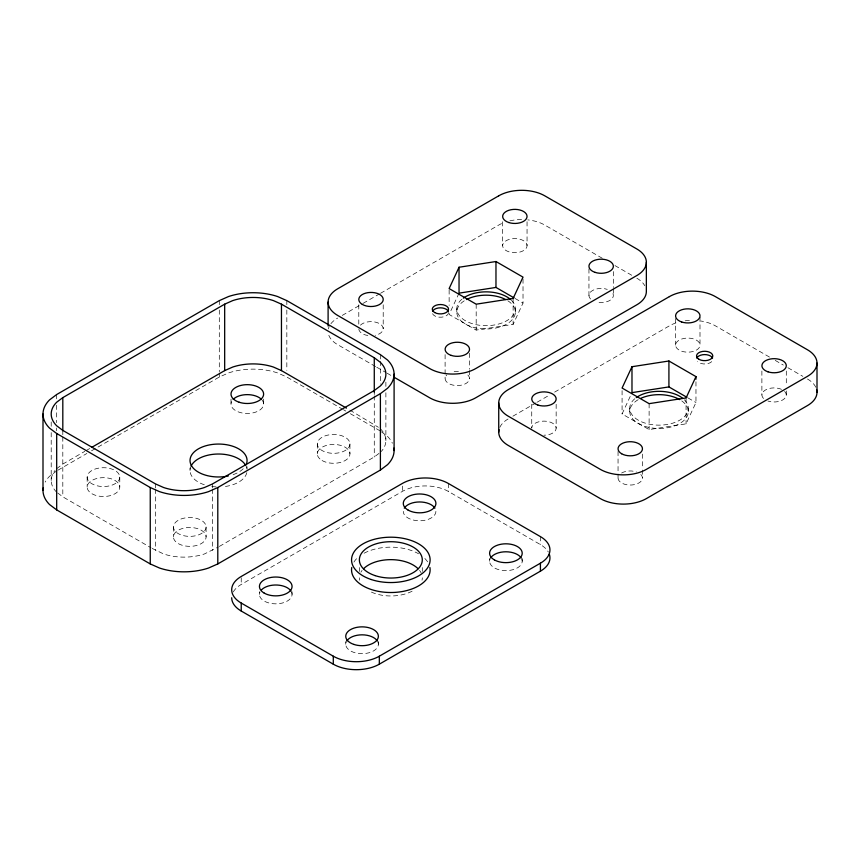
<?xml version="1.0" encoding="UTF-8"?>
<svg xmlns="http://www.w3.org/2000/svg" width="860" height="860" viewBox="0 0 860 860"><rect width="100%" height="100%" fill="white"/><g stroke="black" fill="none" stroke-linecap="round" stroke-linejoin="round"><path stroke-width="0.64" stroke-dasharray="4.3 3.22" d="M459.036 293.152L449.135 314.481L476.182 330.089L513.119 324.381L523.02 303.053L523.02 278.436M695.966 381.797L695.966 402.523L686.065 423.851L649.117 429.57L622.081 413.95L631.423 393.815M56.663 468.678L62.812 464.056L84.785 451.371M56.685 470.914L49.557 476.279A48.966 28.273 0 0 0 45.172 482.084M219.354 546.423L374.272 456.972L380.421 452.349M85.935 450.704L90.569 448.038M57.846 470.248L86.881 453.478M91.536 450.801L219.3 377.035L228.588 372.917A48.966 28.273 0 0 1 277.543 372.917L286.832 377.035L342.28 409.048M342.269 315.394L361.974 304.01M363.124 303.344L379.357 293.98M380.518 293.303L498.736 225.051A32.551 18.791 0 0 1 504.272 222.493M152.155 548.411L163.647 553.98A40.753 23.532 0 0 0 204.4 553.98L218.193 547.089M512.904 416.197L536.092 402.813M537.253 402.136L550.002 394.783M554.635 392.106L669.381 325.854A32.551 18.791 0 0 1 676.121 322.865M233.286 591.938A32.551 18.791 0 0 1 241.23 584.456L402.329 491.436A32.551 18.791 0 0 1 448.361 491.436L540.424 544.595A32.551 18.791 0 0 1 548.368 552.077M602.301 258.269L544.767 225.051A32.551 18.791 0 0 0 527.814 219.88M614.964 265.579L632.218 275.544M769.496 357.083L715.402 325.854A32.551 18.791 0 0 0 700.814 320.995M775.247 360.404L783.299 365.059M787.9 367.714L802.864 376.347M688.075 397.965L695.966 402.523M515.129 298.495L523.02 303.053M375.605 366.564L337.625 344.645A32.551 18.791 0 0 1 328.38 333.809M376.755 367.231L385.957 372.541M387.108 373.208L392.869 376.529M349.912 410.123L378.368 427.28M343.441 409.715L345.752 411.048M350.375 413.714L380.399 431.053M57.695 492.984L62.812 496.844L150.995 547.745M381.421 431.817L387.527 436.418A48.966 28.273 0 0 1 392.418 443.233M786.298 371.036L786.298 385.645M786.298 390.967L786.298 394.955M761.885 371.036L761.885 394.955M699.997 317.222L699.997 345.118A12.201 7.052 0 0 1 681.69 351.224A12.201 7.052 0 0 1 681.69 339.023A12.201 7.052 0 0 1 699.997 345.118M688.301 408.242L688.301 411.564M686.065 397.943L686.065 423.851M675.584 318.544L675.584 345.118M649.117 403.652L649.117 429.57M642.452 454.08L642.452 468.7M642.452 470.022L642.452 477.999M629.735 408.242L629.735 411.564M622.081 390.633L622.081 413.95M618.05 451.425L618.05 472.688M618.05 474.01L618.05 477.999M613.363 271.556L613.363 287.509M613.363 288.831L613.363 295.474M588.949 268.9L588.949 295.474M556.151 404.254L556.151 428.173A12.201 7.052 0 0 1 543.95 435.214M540.424 536.619L540.424 544.595M531.738 404.254L531.738 428.173A12.201 7.052 0 0 1 543.95 421.12A12.201 7.052 0 0 1 556.151 428.173M527.051 221.729L527.051 245.648A12.201 7.052 0 0 1 508.744 251.754A12.201 7.052 0 0 1 508.744 239.542A12.201 7.052 0 0 1 527.051 245.648M522.213 558.538L522.213 561.204M515.366 308.762L515.366 312.083M513.119 298.463L513.119 324.381M502.638 221.729L502.638 245.648M489.587 558.538L489.587 561.204M476.182 304.182L476.182 330.089M469.517 353.277L469.517 369.219M469.517 370.552L469.517 378.529M456.789 308.762L456.789 312.083M449.135 289.863L449.135 305.408M448.361 483.471L448.361 491.436M445.104 354.61L445.104 378.529M422.292 567.557L422.292 571.405M402.329 486.126L402.329 491.436M385.882 382.119L385.882 387.43M385.882 392.751L385.882 440.589M383.205 304.784L383.205 328.692M380.399 354.653L380.399 360.007M380.399 361.35L380.399 384.14M378.368 641.592L378.368 644.247M374.272 390.537L374.272 394.525M374.272 395.847L374.272 456.972M359.362 567.557L359.362 571.405M358.792 304.784L358.792 326.037M349.934 443.91A16.308 9.417 0 0 1 325.467 452.059A16.308 9.417 0 0 1 325.467 435.751A16.308 9.417 0 0 1 349.934 443.91L349.934 453.876M345.752 641.592L345.752 644.247M317.308 443.91L317.308 453.876M292.056 591.766L292.056 594.421M286.832 300.624L286.832 304.655M286.832 310.008L286.832 370.327M263.622 399.062L263.622 404.039M259.44 591.766L259.44 594.421M247.056 466.743L247.056 469.237M241.23 577.812L241.23 584.456M231.007 399.062L231.007 404.039M219.3 300.624L219.3 304.655M219.3 310.008L219.3 371.671M219.3 373.014L219.3 377.035M212.409 483.987L212.409 487.975M212.409 489.297L212.409 550.421M206.088 526.954A16.308 9.417 0 0 1 181.621 535.113A16.308 9.417 0 0 1 181.621 518.795A16.308 9.417 0 0 1 206.088 526.954L206.088 536.919A16.308 9.417 0 0 1 181.621 545.079A16.308 9.417 0 0 1 181.621 528.76A16.308 9.417 0 0 1 206.088 536.919M190.028 467.99L190.028 470.485M173.462 526.954L173.462 536.919M155.628 483.987L155.628 487.975M155.628 489.297L155.628 550.421M119.776 477.128A16.308 9.417 0 0 1 95.32 485.276A16.308 9.417 0 0 1 95.32 468.969A16.308 9.417 0 0 1 119.776 477.128L119.776 487.093A16.308 9.417 0 0 1 95.32 495.242A16.308 9.417 0 0 1 95.32 478.934A16.308 9.417 0 0 1 119.776 487.093M87.161 477.128L87.161 487.093M62.812 430.398L62.812 435.719M62.812 437.041L62.812 496.844M56.685 394.514L56.685 399.879M56.685 405.232L56.685 422.658M56.685 428.022L56.685 430.709M51.202 421.981L51.202 427.291M51.202 432.612L51.202 480.45M467.883 375.003A12.201 7.052 0 0 1 457.305 385.57A12.201 7.052 0 0 1 446.738 375.003M454.144 371.713A12.201 7.052 0 0 1 460.465 371.713M360.437 325.177A12.201 7.052 0 0 1 380.356 324.166A12.201 7.052 0 0 1 375.175 335.314M367.844 335.507A12.201 7.052 0 0 1 358.792 328.692M328.38 328.907A32.551 18.791 0 0 1 329.208 326.488M330.917 323.704A32.551 18.791 0 0 1 337.625 318.071M509.862 220.848A32.551 18.791 0 0 1 521.751 219.547M636.83 278.199A32.551 18.791 0 0 1 644.763 285.692M507.83 300.774A29.283 16.91 0 0 1 506.056 324.446A29.283 16.91 0 0 1 465.013 323.833A29.283 16.91 0 0 1 465.367 300.129M612.943 293.658A12.201 7.052 0 0 1 597.99 302.29M590.583 299A12.201 7.052 0 0 1 592.518 290.497A12.201 7.052 0 0 1 607.257 289.379M448.554 312.535A8.138 4.698 0 0 1 441.481 317.19A8.138 4.698 0 0 1 432.558 313.75M511.442 300.312A29.283 16.91 0 0 1 504.111 322.091A29.283 16.91 0 0 1 465.733 320.93A29.283 16.91 0 0 1 462.379 298.829M246.82 472.635A28.52 16.458 0 0 1 223.503 486.695M216.064 486.878A28.52 16.458 0 0 1 211.162 486.384M204.293 484.739A28.52 16.458 0 0 1 190.576 467.27M246.089 466.217A28.52 16.458 0 0 1 246.82 468.334M262.096 400.061A16.308 9.417 0 0 1 248.733 413.423A16.308 9.417 0 0 1 231.555 401.609M380.421 428.817A40.753 23.532 0 0 1 381.27 451.457M56.663 492.21A40.753 23.532 0 0 1 55.029 470.495M243.24 468.743A28.52 16.458 0 0 1 230.598 475.429M353.901 562.085A39.291 22.683 0 0 1 356.803 558.495M364.092 553.216A39.291 22.683 0 0 1 418.605 553.797M424.851 558.495A39.291 22.683 0 0 1 427.753 562.085M521.654 558.763A16.308 9.417 0 0 1 505.906 570.621A16.308 9.417 0 0 1 490.146 558.763M435.902 511.377A16.308 9.417 0 0 1 419.594 520.784A16.308 9.417 0 0 1 403.286 511.377M377.809 641.807A16.308 9.417 0 0 1 362.06 653.664A16.308 9.417 0 0 1 346.3 641.807M291.508 591.981A16.308 9.417 0 0 1 275.748 603.838A16.308 9.417 0 0 1 260 591.981M422.292 577.812A31.465 18.167 0 0 1 422.023 580.178M412.09 591.196A31.465 18.167 0 0 1 369.563 591.196M359.63 580.178A31.465 18.167 0 0 1 359.362 577.812M360.899 572.201A31.465 18.167 0 0 1 362.082 570.416M419.572 570.416A31.465 18.167 0 0 1 421.217 573.104M784.664 391.429A12.201 7.052 0 0 1 782.729 399.932A12.201 7.052 0 0 1 767.991 401.05M763.529 398.47A12.201 7.052 0 0 1 766.668 389.365A12.201 7.052 0 0 1 782.729 389.967M807.465 379.002A32.551 18.791 0 0 1 815.893 387.43M685.14 320.823A32.551 18.791 0 0 1 691.182 320.361M499.843 427.291A32.551 18.791 0 0 1 508.271 418.874M681.776 400.921A29.283 16.91 0 0 1 678.239 424.324A29.283 16.91 0 0 1 637.604 423.088A29.283 16.91 0 0 1 638.313 399.61M640.818 474.473A12.201 7.052 0 0 1 631.842 484.986A12.201 7.052 0 0 1 618.458 476.171M621.619 473.011A12.201 7.052 0 0 1 636.357 471.893M711.725 361.641A8.138 4.698 0 0 1 697.632 361.641M684.377 399.782A29.283 16.91 0 0 1 677.046 421.561A29.283 16.91 0 0 1 638.679 420.4A29.283 16.91 0 0 1 635.325 398.298M322.091 460.53A16.308 9.417 0 0 0 349.375 456.305A16.308 9.417 0 0 0 329.401 444.781A16.308 9.417 0 0 0 322.091 460.53"/><path stroke-width="1.29" d="M459.036 267.245L449.135 288.573L476.182 304.182L513.119 298.463L523.02 277.135L495.973 261.526L459.036 267.245L459.036 293.152L495.973 287.433L514 297.85M631.982 366.715L622.081 388.043L649.117 403.652L686.065 397.943L695.966 376.615L668.919 360.996L631.982 366.715L631.982 392.622L668.919 386.914L686.946 397.32M62.812 397.621L56.663 402.243A40.753 23.532 0 0 0 56.663 425.775L62.812 430.398L155.628 483.987L163.647 487.534A40.753 23.532 0 0 0 204.4 487.534L212.409 483.987L374.272 390.537L380.421 385.914A40.753 23.532 0 0 0 380.421 362.382L374.272 357.749L281.457 304.171L273.448 300.613A40.753 23.532 0 0 0 232.695 300.613L224.675 304.171L62.812 397.621L62.812 430.838M380.399 393.644L387.527 388.279A48.966 28.273 0 0 0 387.527 360.007L380.399 354.653L286.832 300.624L277.543 296.517A48.966 28.273 0 0 0 228.588 296.517L219.3 300.624L56.685 394.514L49.557 399.879A48.966 28.273 0 0 0 49.557 428.14L56.685 433.504L150.253 487.523L159.541 491.64A48.966 28.273 0 0 0 208.507 491.64L217.795 487.523L380.399 393.644L380.399 470.044L217.795 563.934L208.507 568.041A48.966 28.273 0 0 1 159.541 568.041L150.253 563.934L56.685 509.905L49.557 504.551A48.966 28.273 0 0 1 43.183 487.953M380.399 470.044L387.527 464.679A48.966 28.273 0 0 0 393.901 448.092M91.719 447.372L224.675 370.606L232.695 367.059A40.753 23.532 0 0 1 273.448 367.059L281.457 370.606L346.429 408.113M241.23 603.053L333.293 656.201A32.551 18.791 0 0 0 379.325 656.201L540.424 563.192A32.551 18.791 0 0 0 540.424 536.619L448.361 483.471A32.551 18.791 0 0 0 402.329 483.471L241.23 576.479A32.551 18.791 0 0 0 241.23 603.053L241.23 611.03L333.293 664.178A32.551 18.791 0 0 0 379.325 664.178L540.424 571.169A32.551 18.791 0 0 0 549.325 554.205M394.02 377.196L429.688 397.793A32.551 18.791 0 0 0 475.72 397.793L636.83 304.784A32.551 18.791 0 0 0 646.354 291.497L646.354 262.257M817 363.06L817 392.289M695.966 376.615L695.966 379.206M668.919 360.996L668.919 386.914M540.424 563.192L540.424 571.169M498.736 402.921L498.736 432.161M495.973 261.526L495.973 287.433M394.095 374.143L394.095 450.554M379.325 656.201L379.325 664.178M374.272 357.749L374.272 392.3M333.293 656.201L333.293 664.178M328.101 302.118L328.101 326.037M281.457 304.171L281.457 370.606M224.675 304.171L224.675 370.606M217.795 487.523L217.795 563.934M150.253 487.523L150.253 563.934M56.685 433.504L56.685 509.905M43 414.004L43 490.415M466.475 299.527A29.283 16.91 0 0 1 505.68 299.527M432.558 311.32A8.138 4.698 0 0 1 440.417 307.837A8.138 4.698 0 0 1 448.275 311.32M463.325 298.119A29.283 16.91 0 0 1 510.646 299.56M191.006 466.217A28.52 16.458 0 0 1 217.612 454.026A28.52 16.458 0 0 1 245.551 465.195M233.189 399.341A16.308 9.417 0 0 1 261.44 399.341M228.287 475.988A28.52 16.458 0 0 1 190.329 462.895A28.52 16.458 0 0 1 220.203 444.082A28.52 16.458 0 0 1 246.089 464.776M429.903 567.471A39.291 22.683 0 0 1 390.827 592.518A39.291 22.683 0 0 1 351.751 567.471M241.23 611.03A32.551 18.791 0 0 1 231.695 597.743M490.576 557.979A16.308 9.417 0 0 1 505.906 551.787A16.308 9.417 0 0 1 521.225 557.979M404.264 508.152A16.308 9.417 0 0 1 419.594 501.96A16.308 9.417 0 0 1 434.923 508.152M346.731 641.033A16.308 9.417 0 0 1 362.06 634.83A16.308 9.417 0 0 1 377.389 641.033M261.623 589.713A16.308 9.417 0 0 1 277.178 585.037A16.308 9.417 0 0 1 291.078 591.196M363.576 568.729A31.465 18.167 0 0 1 418.078 568.729M816.721 389.838A32.551 18.791 0 0 1 807.465 405.576L646.365 498.596A32.551 18.791 0 0 1 600.334 498.596L508.271 445.448A32.551 18.791 0 0 1 499.015 429.699M640.592 398.427A29.283 16.91 0 0 1 679.722 399.61M696.815 358.072A8.138 4.698 0 0 1 704.673 354.589A8.138 4.698 0 0 1 712.532 358.072M636.26 397.599A29.283 16.91 0 0 1 682.711 398.298M498.736 195.822L337.625 288.831A32.551 18.791 0 0 0 337.625 315.405L429.688 368.564A32.551 18.791 0 0 0 475.72 368.564L636.83 275.544A32.551 18.791 0 0 0 636.83 248.97L544.767 195.822A32.551 18.791 0 0 0 498.736 195.822M669.381 296.625L508.271 389.634A32.551 18.791 0 0 0 508.271 416.208L600.334 469.366A32.551 18.791 0 0 0 646.365 469.366L807.465 376.347A32.551 18.791 0 0 0 807.465 349.773L715.402 296.625A32.551 18.791 0 0 0 669.381 296.625M451.21 355.395A12.201 7.052 0 0 0 469.517 349.289A12.201 7.052 0 0 0 451.21 343.194A12.201 7.052 0 0 0 451.21 355.395M362.372 304.451A12.201 7.052 0 0 0 382.797 301.29A12.201 7.052 0 0 0 367.844 292.658A12.201 7.052 0 0 0 362.372 304.451M508.744 222.514A12.201 7.052 0 0 0 527.051 216.419A12.201 7.052 0 0 0 508.744 210.313A12.201 7.052 0 0 0 508.744 222.514M595.045 272.351A12.201 7.052 0 0 0 613.363 266.245A12.201 7.052 0 0 0 595.045 260.139A12.201 7.052 0 0 0 595.045 272.351M434.665 312.535A8.138 4.698 0 0 0 448.275 310.428A8.138 4.698 0 0 0 438.31 304.677A8.138 4.698 0 0 0 434.665 312.535M239.155 402.233A16.308 9.417 0 0 0 263.622 394.073A16.308 9.417 0 0 0 239.155 385.925A16.308 9.417 0 0 0 239.155 402.233M371.187 579.511A39.291 22.683 0 0 0 430.118 559.871A39.291 22.683 0 0 0 371.187 540.231A39.291 22.683 0 0 0 371.187 579.511M375.1 575.609A31.465 18.167 0 0 0 422.292 559.871A31.465 18.167 0 0 0 375.1 544.144A31.465 18.167 0 0 0 375.1 575.609M353.901 644.43A16.308 9.417 0 0 0 378.368 636.271A16.308 9.417 0 0 0 353.901 628.122A16.308 9.417 0 0 0 353.901 644.43M494.371 559.882A16.308 9.417 0 0 0 521.654 555.667A16.308 9.417 0 0 0 501.681 544.133A16.308 9.417 0 0 0 494.371 559.882M408.059 510.055A16.308 9.417 0 0 0 435.353 505.841A16.308 9.417 0 0 0 415.369 494.306A16.308 9.417 0 0 0 408.059 510.055M264.224 593.11A16.308 9.417 0 0 0 291.508 588.885A16.308 9.417 0 0 0 271.534 577.35A16.308 9.417 0 0 0 264.224 593.11M681.69 321.995A12.201 7.052 0 0 0 699.997 315.889A12.201 7.052 0 0 0 681.69 309.783A12.201 7.052 0 0 0 681.69 321.995M767.991 371.821A12.201 7.052 0 0 0 786.298 365.715A12.201 7.052 0 0 0 767.991 359.62A12.201 7.052 0 0 0 767.991 371.821M621.619 453.747A12.201 7.052 0 0 0 642.044 450.586A12.201 7.052 0 0 0 627.091 441.954A12.201 7.052 0 0 0 621.619 453.747M537.844 405.038A12.201 7.052 0 0 0 556.151 398.933A12.201 7.052 0 0 0 537.844 392.837A12.201 7.052 0 0 0 537.844 405.038M698.922 359.286A8.138 4.698 0 0 0 712.532 357.179A8.138 4.698 0 0 0 702.566 351.428A8.138 4.698 0 0 0 698.922 359.286"/></g></svg>
